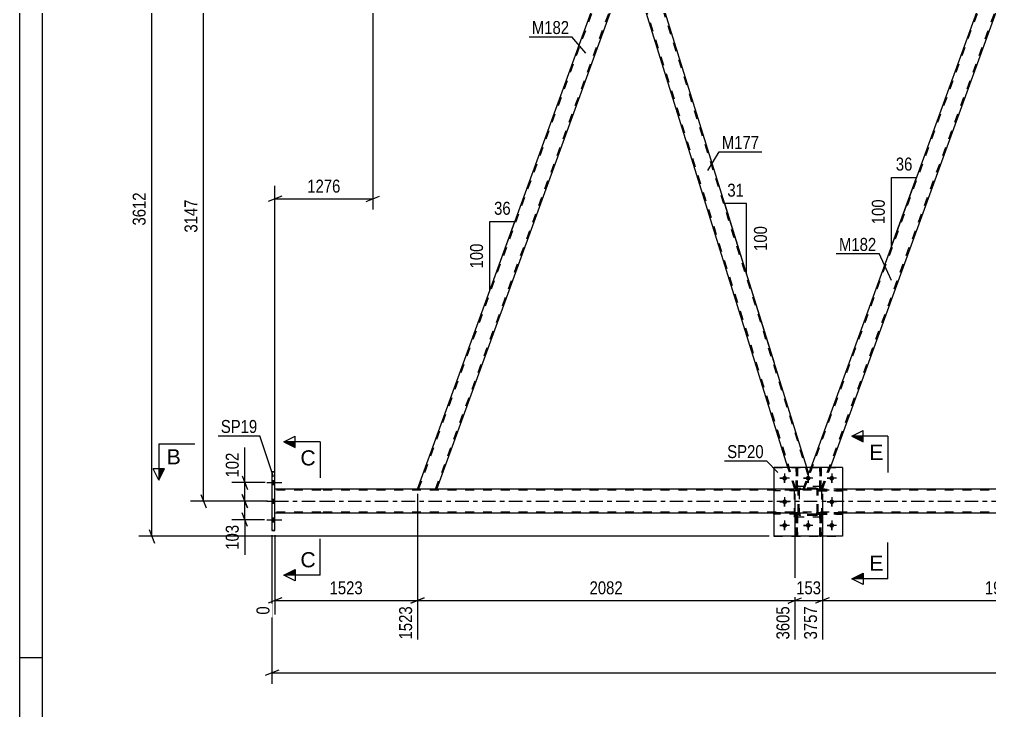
# Model space of a CAD drawing. Header units: millimetres. Extents: x 0 to 841, y 0 to 594.
# Drawn here: x 0 to 214.2, y 286.4 to 438.9 of the extents above; entities that cross this region are included whole.
import ezdxf

# ---------------------------------------------------------------- set-up
doc = ezdxf.new("R2010")
doc.units = ezdxf.units.MM
doc.linetypes.add('DXK_LINE_DOT2', pattern=[3.9198, 1.9599, -1.9599])
doc.linetypes.add('DXK_LINE_DOT3', pattern=[5.9187, 2.979, -0.9799, 0.9799, -0.9799])
doc.styles.add('Arial', font='ARIAL.TTF', dxfattribs={"height": 0.2})
doc.styles.add('Arial Narrow', font='ARIALN.TTF', dxfattribs={"height": 0.2})

# ---------------------------------------------------------------- blocks, each defined once
blk = doc.blocks.new('Unknown-800831068-1133')
at = {"color": 5, "linetype": 'Continuous'}
for p, q in [((0, 594), (0, 0)), ((5, 589), (5, 5)), ((5, 298), (0, 298))]:
    blk.add_line(p, q, dxfattribs=at)
blk = doc.blocks.new('Part-800831068-3340 - 3195')
at = {"color": 7, "linetype": 'DXK_LINE_DOT2'}
for p, q in [((181.73, 335.21), (176.33, 335.21)), ((176.33, 335.21), (176.33, 334.89)), ((176.33, 334.89), (181.73, 334.89)), ((176.93, 334.89), (176.93, 335.21)), ((181.73, 334.89), (181.73, 335.21))]:
    blk.add_line(p, q, dxfattribs=at)
blk = doc.blocks.new('Part-800831068-3231 - 3195')
at = {"color": 2, "linetype": 'Continuous'}
for p, q in [((87.88, 335.22), (132, 456.44)), ((132, 456.44), (135.75, 456.44)), ((136.26, 456.44), (135.75, 456.44)), ((92.14, 335.22), (134.71, 452.19))]:
    blk.add_line(p, q, dxfattribs=at)
at = {"color": 7, "linetype": 'DXK_LINE_DOT2'}
for p, q in [((88.13, 335.22), (132.26, 456.44)), ((91.88, 335.22), (136, 456.44)), ((134.71, 452.19), (136.26, 456.44)), ((92.14, 335.22), (87.88, 335.22))]:
    blk.add_line(p, q, dxfattribs=at)
blk = doc.blocks.new('Part-800831068-3448 - 3195')
at = {"color": 7, "linetype": 'DXK_LINE_DOT2'}
for p, q in [((171.93, 335.21), (166.53, 335.21)), ((166.53, 334.89), (166.53, 335.21)), ((171.93, 334.89), (166.53, 334.89)), ((171.33, 334.89), (171.33, 335.21)), ((171.93, 335.21), (171.93, 334.89))]:
    blk.add_line(p, q, dxfattribs=at)
blk = doc.blocks.new('Part-800831068-3226 - 3195')
at = {"color": 2, "linetype": 'Continuous'}
for p, q in [((136.26, 456.44), (134.71, 452.19)), ((137.57, 456.44), (136.26, 456.44)), ((173.85, 340.05), (137.57, 456.44)), ((169.66, 340.05), (134.71, 452.19))]:
    blk.add_line(p, q, dxfattribs=at)
at = {"color": 7, "linetype": 'DXK_LINE_DOT2'}
for p, q in [((174.14, 338.32), (137.32, 456.44)), ((171.42, 335.22), (134.84, 452.56)), ((171.17, 335.22), (169.66, 340.05)), ((173.01, 335.22), (174.28, 338.69)), ((174.28, 338.69), (173.85, 340.05)), ((171.17, 335.22), (173.01, 335.22))]:
    blk.add_line(p, q, dxfattribs=at)
blk = doc.blocks.new('Part-800831068-3240 - 3195')
at = {"color": 2, "linetype": 'Continuous'}
for p, q in [((66.52, 335.22), (56.4, 335.22)), ((166.53, 335.22), (66.62, 335.22)), ((336.8, 335.22), (181.73, 335.22)), ((66.52, 329.94), (56.4, 329.94)), ((166.53, 329.94), (66.62, 329.94)), ((336.8, 329.94), (181.73, 329.94))]:
    blk.add_line(p, q, dxfattribs=at)
at = {"color": 7, "linetype": 'DXK_LINE_DOT2'}
for p, q in [((56.4, 329.94), (56.4, 335.22)), ((66.52, 334.98), (56.4, 334.98)), ((747.16, 334.98), (66.62, 334.98)), ((181.73, 335.22), (166.53, 335.22)), ((66.52, 330.18), (56.4, 330.18)), ((747.16, 330.18), (66.62, 330.18)), ((181.73, 329.94), (166.53, 329.94))]:
    blk.add_line(p, q, dxfattribs=at)
at = {"color": 7, "linetype": 'DXK_LINE_DOT3'}
for p, q in [((56.4, 332.58), (66.52, 332.58)), ((66.62, 332.58), (747.16, 332.58))]:
    blk.add_line(p, q, dxfattribs=at)
blk = doc.blocks.new('Part-800831068-3366 - 3195')
at = {"color": 7, "linetype": 'DXK_LINE_DOT2'}
for p, q in [((176.68, 335.2), (176.68, 340.05)), ((176.68, 340.05), (177, 340.05)), ((177, 340.05), (177, 335.2)), ((176.68, 335.8), (177, 335.8)), ((177, 335.2), (176.68, 335.2))]:
    blk.add_line(p, q, dxfattribs=at)
blk = doc.blocks.new('Part-800831068-3267 - 3195')
at = {"color": 7, "linetype": 'DXK_LINE_DOT2'}
for p, q in [((177.13, 335.85), (171.13, 335.85)), ((171.13, 329.05), (171.13, 335.85)), ((177.13, 329.05), (177.13, 335.85)), ((177.13, 329.05), (171.13, 329.05))]:
    blk.add_line(p, q, dxfattribs=at)
blk = doc.blocks.new('Part-800831068-3268 - 3195')
at = {"color": 7, "linetype": 'DXK_LINE_DOT2'}
for p, q in [((171.93, 334.97), (171.97, 335.15)), ((171.97, 335.15), (171.93, 334.97)), ((171.93, 329.93), (171.93, 334.97)), ((171.93, 334.97), (171.93, 334.97)), ((171.93, 329.93), (171.93, 334.97)), ((172.17, 334.97), (172.19, 335.06)), ((172.19, 335.06), (172.17, 334.97)), ((172.17, 329.93), (172.17, 334.97)), ((172.17, 334.97), (172.17, 334.97)), ((172.17, 334.97), (172.17, 329.93)), ((172.19, 335.06), (172.24, 335.14)), ((172.24, 335.14), (172.19, 335.06)), ((172.23, 335.41), (172.41, 335.45)), ((172.41, 335.45), (172.23, 335.41)), ((172.32, 335.19), (172.24, 335.14)), ((172.41, 335.21), (172.32, 335.19)), ((175.85, 335.45), (172.41, 335.45)), ((175.85, 335.21), (172.41, 335.21)), ((175.85, 335.45), (176.03, 335.41)), ((176.03, 335.41), (175.85, 335.45)), ((175.94, 335.19), (175.85, 335.21)), ((175.94, 335.19), (176.02, 335.14)), ((176.02, 335.14), (176.07, 335.06)), ((176.07, 335.06), (176.02, 335.14)), ((176.07, 335.06), (176.09, 334.97)), ((176.09, 334.97), (176.07, 335.06)), ((176.09, 329.93), (176.09, 334.97)), ((176.09, 334.97), (176.09, 334.97)), ((176.09, 329.93), (176.09, 334.97)), ((176.29, 335.15), (176.33, 334.97)), ((176.33, 334.97), (176.29, 335.15)), ((176.33, 329.93), (176.33, 334.97)), ((176.33, 334.97), (176.33, 334.97)), ((176.33, 329.93), (176.33, 334.97)), ((171.93, 329.93), (171.93, 329.93)), ((171.97, 329.74), (171.93, 329.93)), ((171.93, 329.93), (171.97, 329.74)), ((172.17, 329.93), (172.17, 329.93)), ((172.19, 329.84), (172.17, 329.93)), ((172.17, 329.93), (172.19, 329.84)), ((172.24, 329.76), (172.19, 329.84)), ((172.19, 329.84), (172.24, 329.76)), ((176.07, 329.84), (176.02, 329.76)), ((176.02, 329.76), (176.07, 329.84)), ((176.09, 329.93), (176.07, 329.84)), ((176.07, 329.84), (176.09, 329.93)), ((176.09, 329.93), (176.09, 329.93)), ((176.33, 329.93), (176.29, 329.74)), ((176.29, 329.74), (176.33, 329.93)), ((176.33, 329.93), (176.33, 329.93)), ((172.41, 329.45), (172.23, 329.48)), ((172.23, 329.48), (172.41, 329.45)), ((172.32, 329.71), (172.24, 329.76)), ((172.41, 329.69), (172.32, 329.71)), ((175.85, 329.69), (172.41, 329.69)), ((175.85, 329.45), (172.41, 329.45)), ((175.94, 329.71), (175.85, 329.69)), ((176.03, 329.48), (175.85, 329.45)), ((175.85, 329.45), (176.03, 329.48)), ((176.02, 329.76), (175.94, 329.71))]:
    blk.add_line(p, q, dxfattribs=at)
at = {"color": 7, "linetype": 'DXK_LINE_DOT3'}
blk.add_line((174.13, 332.45), (174.13, 332.45), dxfattribs=at)
at = {"color": 7, "linetype": 'DXK_LINE_DOT2'}
for centre, start, end in [((172.41, 334.97), 112.5, 157.5), ((172.41, 334.97), 112.5, 157.5), ((175.85, 334.97), 22.5, 67.5), ((175.85, 334.97), 22.5, 67.5), ((172.41, 329.93), 202.5, 247.5), ((172.41, 329.93), 202.5, 247.5), ((175.85, 329.93), 292.5, 337.5), ((175.85, 329.93), 292.5, 337.5)]:
    blk.add_arc(centre, 0.48, start, end, dxfattribs=at)
blk = doc.blocks.new('Bolt-800831068-3454 - 3195')
at = {"linetype": 'Continuous'}
for points in [[(169.45, 337.65, -1), (168.41, 337.65, -1)], [(174.65, 337.65, -1), (173.61, 337.65, -1)], [(179.85, 337.65, -1), (178.81, 337.65, -1)], [(169.45, 332.45, -1), (168.41, 332.45, -1)], [(179.85, 332.45, -1), (178.81, 332.45, -1)], [(169.45, 327.25, -1), (168.41, 327.25, -1)], [(174.65, 327.25, -1), (173.61, 327.25, -1)], [(179.85, 327.25, -1), (178.81, 327.25, -1)]]:
    blk.add_hatch(color=1, dxfattribs=at).paths.add_polyline_path(points)
at = {"color": 1, "linetype": 'Continuous'}
for p, q in [((168.93, 338.69), (168.93, 336.61)), ((174.13, 338.69), (174.13, 336.61)), ((179.33, 338.69), (179.33, 336.61)), ((169.97, 337.65), (167.89, 337.65)), ((175.17, 337.65), (173.09, 337.65)), ((180.37, 337.65), (178.29, 337.65)), ((169.97, 332.45), (167.89, 332.45)), ((168.93, 333.49), (168.93, 331.41)), ((180.37, 332.45), (178.29, 332.45)), ((179.33, 333.49), (179.33, 331.41)), ((168.93, 328.29), (168.93, 326.21)), ((174.13, 328.29), (174.13, 326.21)), ((179.33, 328.29), (179.33, 326.21)), ((169.97, 327.25), (167.89, 327.25)), ((175.17, 327.25), (173.09, 327.25)), ((180.37, 327.25), (178.29, 327.25))]:
    blk.add_line(p, q, dxfattribs=at)
blk = doc.blocks.new('Part-800831068-3276 - 3195')
at = {"color": 7, "linetype": 'DXK_LINE_DOT2'}
for p, q in [((171.8, 329.68), (171.48, 329.68)), ((171.48, 329.68), (171.48, 324.85)), ((171.48, 329.08), (171.8, 329.08)), ((171.8, 324.85), (171.8, 329.68)), ((171.48, 324.85), (171.8, 324.85))]:
    blk.add_line(p, q, dxfattribs=at)
blk = doc.blocks.new('Part-800831068-3277 - 3195')
at = {"color": 7, "linetype": 'DXK_LINE_DOT2'}
for p, q in [((177, 329.68), (176.68, 329.68)), ((176.68, 329.68), (176.68, 324.85)), ((176.68, 329.08), (177, 329.08)), ((177, 324.85), (177, 329.68)), ((176.68, 324.85), (177, 324.85))]:
    blk.add_line(p, q, dxfattribs=at)
blk = doc.blocks.new('Part-800831068-3287 - 3195')
at = {"color": 7, "linetype": 'DXK_LINE_DOT2'}
for p, q in [((166.53, 340.05), (181.73, 340.05)), ((166.53, 340.05), (166.53, 324.85)), ((181.73, 340.05), (181.73, 324.85)), ((166.53, 324.85), (181.73, 324.85))]:
    blk.add_line(p, q, dxfattribs=at)
blk = doc.blocks.new('Part-800831068-3436 - 3195')
at = {"color": 7, "linetype": 'DXK_LINE_DOT2'}
for p, q in [((176.33, 334.89), (176.33, 335.21)), ((176.33, 335.21), (181.73, 335.21)), ((181.73, 334.89), (176.33, 334.89)), ((176.93, 334.89), (176.93, 335.21)), ((181.73, 335.21), (181.73, 334.89))]:
    blk.add_line(p, q, dxfattribs=at)
blk = doc.blocks.new('Part-800831068-3359 - 3195')
at = {"color": 7, "linetype": 'DXK_LINE_DOT2'}
for p, q in [((171.48, 340.05), (171.48, 335.2)), ((171.8, 340.05), (171.48, 340.05)), ((171.8, 335.2), (171.8, 340.05)), ((171.48, 335.8), (171.8, 335.8)), ((171.48, 335.2), (171.8, 335.2))]:
    blk.add_line(p, q, dxfattribs=at)
blk = doc.blocks.new('Part-800831068-3360 - 3195')
at = {"color": 7, "linetype": 'DXK_LINE_DOT2'}
for p, q in [((176.68, 340.05), (176.68, 335.2)), ((177, 340.05), (176.68, 340.05)), ((177, 335.2), (177, 340.05)), ((176.68, 335.8), (177, 335.8)), ((176.68, 335.2), (177, 335.2))]:
    blk.add_line(p, q, dxfattribs=at)
blk = doc.blocks.new('Part-800831068-3369 - 3195')
at = {"color": 7, "linetype": 'DXK_LINE_DOT2'}
for p, q in [((171.48, 324.85), (171.48, 329.68)), ((171.48, 329.68), (171.8, 329.68)), ((171.48, 329.08), (171.8, 329.08)), ((171.8, 329.68), (171.8, 324.85)), ((171.8, 324.85), (171.48, 324.85))]:
    blk.add_line(p, q, dxfattribs=at)
blk = doc.blocks.new('Part-800831068-3372 - 3195')
at = {"color": 7, "linetype": 'DXK_LINE_DOT2'}
for p, q in [((176.68, 324.85), (176.68, 329.68)), ((176.68, 329.68), (177, 329.68)), ((176.68, 329.08), (177, 329.08)), ((177, 329.68), (177, 324.85)), ((177, 324.85), (176.68, 324.85))]:
    blk.add_line(p, q, dxfattribs=at)
blk = doc.blocks.new('Part-800831068-3375 - 3195')
at = {"color": 7, "linetype": 'DXK_LINE_DOT2'}
for p, q in [((181.73, 330.01), (176.33, 330.01)), ((176.33, 330.01), (176.33, 329.69)), ((176.93, 329.69), (176.93, 330.01)), ((181.73, 329.69), (181.73, 330.01)), ((176.33, 329.69), (181.73, 329.69))]:
    blk.add_line(p, q, dxfattribs=at)
blk = doc.blocks.new('Part-800831068-3378 - 3195')
at = {"color": 7, "linetype": 'DXK_LINE_DOT2'}
for p, q in [((171.93, 335.21), (166.53, 335.21)), ((166.53, 335.21), (166.53, 334.89)), ((171.93, 334.89), (166.53, 334.89)), ((171.33, 334.89), (171.33, 335.21)), ((171.93, 334.89), (171.93, 335.21))]:
    blk.add_line(p, q, dxfattribs=at)
blk = doc.blocks.new('Part-800831068-3381 - 3195')
at = {"color": 7, "linetype": 'DXK_LINE_DOT2'}
for p, q in [((171.93, 330.01), (166.53, 330.01)), ((166.53, 330.01), (166.53, 329.69)), ((171.33, 329.69), (171.33, 330.01)), ((171.93, 329.69), (171.93, 330.01)), ((171.93, 329.69), (166.53, 329.69))]:
    blk.add_line(p, q, dxfattribs=at)
blk = doc.blocks.new('Part-800831068-3386 - 3195')
at = {"color": 2, "linetype": 'Continuous'}
for p, q in [((181.73, 340.05), (166.53, 340.05)), ((166.53, 340.05), (166.53, 324.85)), ((181.73, 340.05), (181.73, 324.85)), ((181.73, 324.85), (166.53, 324.85))]:
    blk.add_line(p, q, dxfattribs=at)
blk = doc.blocks.new('Part-800831068-3389 - 3195')
at = {"color": 7, "linetype": 'DXK_LINE_DOT2'}
for p, q in [((171.48, 335.2), (171.48, 340.05)), ((171.48, 340.05), (171.8, 340.05)), ((171.8, 340.05), (171.8, 335.2)), ((171.48, 335.8), (171.8, 335.8)), ((171.8, 335.2), (171.48, 335.2))]:
    blk.add_line(p, q, dxfattribs=at)
blk = doc.blocks.new('Part-800831068-3394 - 3195')
at = {"color": 7, "linetype": 'DXK_LINE_DOT2'}
for p, q in [((173.27, 335.22), (217.39, 456.44)), ((177.01, 335.22), (221.14, 456.44)), ((219.84, 452.19), (221.39, 456.44)), ((173.01, 335.22), (174.77, 340.05)), ((177.27, 335.22), (179.03, 340.05)), ((177.27, 335.22), (173.01, 335.22))]:
    blk.add_line(p, q, dxfattribs=at)
at = {"color": 2, "linetype": 'Continuous'}
for p, q in [((174.77, 340.05), (217.13, 456.44)), ((220.88, 456.44), (217.13, 456.44)), ((221.39, 456.44), (220.88, 456.44)), ((179.03, 340.05), (219.84, 452.19))]:
    blk.add_line(p, q, dxfattribs=at)
blk = doc.blocks.new('Bolt-800831068-3395 - 3195')
at = {"linetype": 'Continuous'}
for points in [[(56.4, 336.24), (56.4, 337.12), (55.76, 337.12), (55.76, 336.24)], [(56.4, 336.24), (56.4, 337.12), (55.76, 337.12), (55.76, 336.24)], [(56.4, 336.24), (56.4, 337.12), (55.76, 337.12), (55.76, 336.24)], [(56.4, 332.14), (56.4, 333.02), (55.76, 333.02), (55.76, 332.14)], [(56.4, 332.14), (56.4, 333.02), (55.76, 333.02), (55.76, 332.14)], [(56.4, 328.04), (56.4, 328.92), (55.76, 328.92), (55.76, 328.04)], [(56.4, 328.04), (56.4, 328.92), (55.76, 328.92), (55.76, 328.04)], [(56.4, 328.04), (56.4, 328.92), (55.76, 328.92), (55.76, 328.04)]]:
    blk.add_hatch(color=1, dxfattribs=at).paths.add_polyline_path(points)
at = {"color": 1, "linetype": 'Continuous'}
for p, q in [((54.6, 336.68), (57.92, 336.68)), ((54.6, 336.68), (57.92, 336.68)), ((54.6, 336.68), (57.92, 336.68)), ((55.76, 337.12), (56.4, 337.12)), ((55.76, 337.12), (56.4, 337.12)), ((55.76, 337.12), (56.4, 337.12)), ((55.76, 336.24), (56.4, 336.24)), ((55.76, 336.24), (56.4, 336.24)), ((55.76, 336.24), (56.4, 336.24)), ((54.6, 332.58), (57.92, 332.58)), ((54.6, 332.58), (57.92, 332.58)), ((55.76, 333.02), (56.4, 333.02)), ((55.76, 333.02), (56.4, 333.02)), ((55.76, 332.14), (56.4, 332.14)), ((55.76, 332.14), (56.4, 332.14)), ((54.6, 328.48), (57.92, 328.48)), ((54.6, 328.48), (57.92, 328.48)), ((54.6, 328.48), (57.92, 328.48)), ((55.76, 328.92), (56.4, 328.92)), ((55.76, 328.92), (56.4, 328.92)), ((55.76, 328.92), (56.4, 328.92)), ((55.76, 328.04), (56.4, 328.04)), ((55.76, 328.04), (56.4, 328.04)), ((55.76, 328.04), (56.4, 328.04))]:
    blk.add_line(p, q, dxfattribs=at)
blk = doc.blocks.new('Part-800831068-3421 - 3195')
at = {"color": 2, "linetype": 'Continuous'}
for p, q in [((55.76, 339.08), (55.76, 339.08)), ((56.4, 339.08), (55.76, 339.08)), ((55.76, 339.08), (55.76, 326.08)), ((56.4, 339.08), (56.4, 339.08)), ((56.4, 326.08), (56.4, 339.08)), ((55.76, 326.08), (55.76, 326.08)), ((55.76, 326.08), (56.4, 326.08)), ((56.4, 326.08), (56.4, 326.08))]:
    blk.add_line(p, q, dxfattribs=at)
at = {"color": 7, "linetype": 'DXK_LINE_DOT2'}
for p, q in [((55.76, 339.08), (56.4, 339.08)), ((56.4, 326.08), (55.76, 326.08))]:
    blk.add_line(p, q, dxfattribs=at)
blk = doc.blocks.new('Part-800831068-3434 - 3195')
at = {"color": 7, "linetype": 'DXK_LINE_DOT2'}
for p, q in [((171.93, 334.97), (171.97, 335.15)), ((171.97, 335.15), (171.93, 334.97)), ((171.93, 329.93), (171.93, 334.97)), ((171.93, 334.97), (171.93, 334.97)), ((171.93, 329.93), (171.93, 334.97)), ((172.17, 334.97), (172.19, 335.06)), ((172.19, 335.06), (172.17, 334.97)), ((172.17, 329.93), (172.17, 334.97)), ((172.17, 334.97), (172.17, 334.97)), ((172.17, 334.97), (172.17, 329.93)), ((172.19, 335.06), (172.24, 335.14)), ((172.24, 335.14), (172.19, 335.06)), ((172.23, 335.41), (172.41, 335.45)), ((172.41, 335.45), (172.23, 335.41)), ((172.24, 335.14), (172.32, 335.19)), ((172.32, 335.19), (172.24, 335.14)), ((172.41, 335.21), (172.32, 335.19)), ((175.85, 335.45), (172.41, 335.45)), ((175.85, 335.21), (172.41, 335.21)), ((175.85, 335.45), (176.03, 335.41)), ((176.03, 335.41), (175.85, 335.45)), ((175.94, 335.19), (175.85, 335.21)), ((175.94, 335.19), (176.02, 335.14)), ((176.02, 335.14), (176.07, 335.06)), ((176.07, 335.06), (176.02, 335.14)), ((176.07, 335.06), (176.09, 334.97)), ((176.09, 334.97), (176.07, 335.06)), ((176.09, 329.93), (176.09, 334.97)), ((176.09, 334.97), (176.09, 334.97)), ((176.09, 329.93), (176.09, 334.97)), ((176.29, 335.15), (176.33, 334.97)), ((176.33, 334.97), (176.29, 335.15)), ((176.33, 329.93), (176.33, 334.97)), ((176.33, 334.97), (176.33, 334.97)), ((176.33, 329.93), (176.33, 334.97)), ((171.93, 329.93), (171.93, 329.93)), ((171.97, 329.74), (171.93, 329.93)), ((171.93, 329.93), (171.97, 329.74)), ((172.17, 329.93), (172.17, 329.93)), ((172.19, 329.84), (172.17, 329.93)), ((172.17, 329.93), (172.19, 329.84)), ((172.24, 329.76), (172.19, 329.84)), ((172.19, 329.84), (172.24, 329.76)), ((176.07, 329.84), (176.02, 329.76)), ((176.02, 329.76), (176.07, 329.84)), ((176.09, 329.93), (176.07, 329.84)), ((176.07, 329.84), (176.09, 329.93)), ((176.09, 329.93), (176.09, 329.93)), ((176.33, 329.93), (176.29, 329.74)), ((176.29, 329.74), (176.33, 329.93)), ((176.33, 329.93), (176.33, 329.93)), ((172.41, 329.45), (172.23, 329.48)), ((172.23, 329.48), (172.41, 329.45)), ((172.32, 329.71), (172.24, 329.76)), ((172.41, 329.69), (172.32, 329.71)), ((175.85, 329.69), (172.41, 329.69)), ((175.85, 329.45), (172.41, 329.45)), ((175.94, 329.71), (175.85, 329.69)), ((176.03, 329.48), (175.85, 329.45)), ((175.85, 329.45), (176.03, 329.48)), ((176.02, 329.76), (175.94, 329.71)), ((175.94, 329.71), (176.02, 329.76))]:
    blk.add_line(p, q, dxfattribs=at)
at = {"color": 7, "linetype": 'DXK_LINE_DOT3'}
blk.add_line((174.13, 332.45), (174.13, 332.45), dxfattribs=at)
at = {"color": 7, "linetype": 'DXK_LINE_DOT2'}
for centre, start, end in [((172.41, 334.97), 112.5, 157.5), ((172.41, 334.97), 112.5, 157.5), ((175.85, 334.97), 22.5, 67.5), ((175.85, 334.97), 22.5, 67.5), ((172.41, 329.93), 202.5, 247.5), ((172.41, 329.93), 202.5, 247.5), ((175.85, 329.93), 292.5, 337.5), ((175.85, 329.93), 292.5, 337.5)]:
    blk.add_arc(centre, 0.48, start, end, dxfattribs=at)
blk = doc.blocks.new('Part-800831068-3435 - 3195')
at = {"color": 7, "linetype": 'DXK_LINE_DOT2'}
for p, q in [((177.13, 335.85), (171.13, 335.85)), ((171.13, 329.05), (171.13, 335.85)), ((177.13, 329.05), (177.13, 335.85)), ((177.13, 329.05), (171.13, 329.05))]:
    blk.add_line(p, q, dxfattribs=at)
blk = doc.blocks.new('Part-800831068-3447 - 3195')
at = {"color": 7, "linetype": 'DXK_LINE_DOT2'}
for p, q in [((176.33, 329.69), (176.33, 330.01)), ((176.33, 330.01), (181.73, 330.01)), ((176.93, 329.69), (176.93, 330.01)), ((181.73, 330.01), (181.73, 329.69)), ((181.73, 329.69), (176.33, 329.69))]:
    blk.add_line(p, q, dxfattribs=at)
blk = doc.blocks.new('Part-800831068-3449 - 3195')
at = {"color": 7, "linetype": 'DXK_LINE_DOT2'}
for p, q in [((171.93, 330.01), (166.53, 330.01)), ((166.53, 329.69), (166.53, 330.01)), ((171.33, 329.69), (171.33, 330.01)), ((171.93, 330.01), (171.93, 329.69)), ((171.93, 329.69), (166.53, 329.69))]:
    blk.add_line(p, q, dxfattribs=at)
blk = doc.blocks.new('Bolt-800831068-3455 - 3195')
at = {"color": 1, "linetype": 'Continuous'}
for p, q in [((168.93, 338.69), (168.93, 337.99)), ((174.13, 338.69), (174.13, 337.99)), ((179.33, 338.69), (179.33, 337.99)), ((167.89, 337.65), (168.58, 337.65)), ((168.93, 336.61), (168.93, 337.3)), ((169.97, 337.65), (169.28, 337.65)), ((173.09, 337.65), (173.78, 337.65)), ((174.13, 336.61), (174.13, 337.3)), ((175.17, 337.65), (174.48, 337.65)), ((178.29, 337.65), (178.98, 337.65)), ((179.33, 336.61), (179.33, 337.3)), ((180.37, 337.65), (179.68, 337.65)), ((167.89, 332.45), (168.58, 332.45)), ((168.93, 333.49), (168.93, 332.79)), ((168.93, 331.41), (168.93, 332.1)), ((169.97, 332.45), (169.28, 332.45)), ((178.29, 332.45), (178.98, 332.45)), ((179.33, 333.49), (179.33, 332.79)), ((179.33, 331.41), (179.33, 332.1)), ((180.37, 332.45), (179.68, 332.45)), ((168.93, 328.29), (168.93, 327.59)), ((174.13, 328.29), (174.13, 327.59)), ((179.33, 328.29), (179.33, 327.59)), ((167.89, 327.25), (168.58, 327.25)), ((168.93, 326.21), (168.93, 326.9)), ((169.97, 327.25), (169.28, 327.25)), ((173.09, 327.25), (173.78, 327.25)), ((174.13, 326.21), (174.13, 326.9)), ((175.17, 327.25), (174.48, 327.25)), ((178.29, 327.25), (178.98, 327.25)), ((179.33, 326.21), (179.33, 326.9)), ((180.37, 327.25), (179.68, 327.25))]:
    blk.add_line(p, q, dxfattribs=at)
blk = doc.blocks.new('AngleDimension-800831068-13191 - 3195')
at = {"color": 7, "linetype": 'Continuous'}
for p, q in [((103.84, 394.31), (109.39, 394.31)), ((103.84, 379.09), (109.39, 394.31)), ((103.84, 379.09), (103.84, 394.31)), ((106.71, 386.97), (109.39, 394.31))]:
    blk.add_line(p, q, dxfattribs=at)
at = {"color": 0}
for points in [[(109.04, 395.21), (109.04, 399.41), (104.19, 399.41), (104.19, 395.21)], [(102.94, 390.04), (98.74, 390.04), (98.74, 383.36), (102.94, 383.36)]]:
    blk.add_wipeout(points, dxfattribs=at)
at = {"color": 3, "style": 'Arial Narrow'}
blk.add_text('36', height=2.863, dxfattribs=at).set_placement((104.79, 395.81))
blk.add_text('100', height=2.863, rotation=90.0002, dxfattribs=at).set_placement((102.34, 383.96))
blk = doc.blocks.new('StraightDimension-800831068-3975 - 3195')
at = {"color": 7, "linetype": 'Continuous'}
for p, q in [((87.88, 334.22), (87.88, 302.07)), ((171.17, 334.22), (171.17, 302.07)), ((89.38, 311.28), (86.38, 310.08)), ((87.88, 310.68), (171.17, 310.68)), ((169.67, 310.08), (172.67, 311.28))]:
    blk.add_line(p, q, dxfattribs=at)
at = {"color": 0}
blk.add_wipeout([(133.78, 311.43), (133.78, 315.63), (125.27, 315.63), (125.27, 311.43)], dxfattribs=at)
at = {"color": 0, "linetype": 'Continuous'}
blk.add_wipeout([(170.57, 309.98), (166.37, 309.98), (166.37, 301.47), (170.57, 301.47)], dxfattribs=at)
at = {"color": 3, "style": 'Arial Narrow'}
blk.add_text('2082', height=2.863, dxfattribs=at).set_placement((125.87, 312.03))
at = {"color": 3, "linetype": 'Continuous', "style": 'Arial Narrow'}
blk.add_text('3605', height=2.863, rotation=90.0002, dxfattribs=at).set_placement((169.97, 302.07))
blk = doc.blocks.new('StraightDimension-800831068-4296 - 3195')
at = {"color": 7, "linetype": 'Continuous'}
for p, q in [((76.38, 458.44), (37.8, 458.44)), ((41.25, 456.94), (40.05, 459.94)), ((40.65, 332.58), (40.65, 458.44)), ((54.76, 332.58), (37.8, 332.58)), ((40.05, 334.08), (41.25, 331.08))]:
    blk.add_line(p, q, dxfattribs=at)
at = {"color": 0}
blk.add_wipeout([(39.9, 399.77), (35.7, 399.77), (35.7, 391.26), (39.9, 391.26)], dxfattribs=at)
at = {"color": 3, "style": 'Arial Narrow'}
blk.add_text('3147', height=2.863, rotation=90.0002, dxfattribs=at).set_placement((39.3, 391.86))
blk = doc.blocks.new('AngleDimension-800831068-3922 - 3195')
at = {"color": 7, "linetype": 'Continuous'}
for p, q in [((160.52, 398.3), (155.7, 398.3)), ((160.52, 382.83), (155.7, 398.3)), ((160.52, 382.83), (160.52, 398.3)), ((166.69, 363.04), (160.52, 382.83))]:
    blk.add_line(p, q, dxfattribs=at)
at = {"color": 0}
for points in [[(160.54, 399.2), (160.54, 403.4), (155.68, 403.4), (155.68, 399.2)], [(165.62, 393.91), (161.42, 393.91), (161.42, 387.22), (165.62, 387.22)]]:
    blk.add_wipeout(points, dxfattribs=at)
at = {"color": 3, "style": 'Arial Narrow'}
blk.add_text('31', height=2.863, dxfattribs=at).set_placement((156.28, 399.8))
blk.add_text('100', height=2.863, rotation=90.0002, dxfattribs=at).set_placement((165.02, 387.82))
blk = doc.blocks.new('StraightDimension-800831068-3964 - 3195')
at = {"color": 7, "linetype": 'Continuous'}
for p, q in [((55.76, 325.08), (55.76, 292.3)), ((57.26, 295.3), (54.26, 294.1)), ((55.76, 294.7), (793.38, 294.7))]:
    blk.add_line(p, q, dxfattribs=at)
blk = doc.blocks.new('StraightDimension-800831068-3992 - 3195')
at = {"color": 7, "linetype": 'Continuous'}
for p, q in [((171.17, 334.22), (171.17, 302.07)), ((177.27, 334.22), (177.27, 302.07)), ((169.67, 310.08), (172.67, 311.28)), ((171.17, 310.68), (177.27, 310.68)), ((178.77, 311.28), (175.77, 310.08))]:
    blk.add_line(p, q, dxfattribs=at)
at = {"color": 0}
blk.add_wipeout([(177.56, 311.43), (177.56, 315.63), (170.88, 315.63), (170.88, 311.43)], dxfattribs=at)
at = {"color": 0, "linetype": 'Continuous'}
blk.add_wipeout([(176.67, 309.98), (172.47, 309.98), (172.47, 301.47), (176.67, 301.47)], dxfattribs=at)
at = {"color": 3, "style": 'Arial Narrow'}
blk.add_text('153', height=2.863, dxfattribs=at).set_placement((171.48, 312.03))
at = {"color": 3, "linetype": 'Continuous', "style": 'Arial Narrow'}
blk.add_text('3757', height=2.863, rotation=90.0002, dxfattribs=at).set_placement((176.07, 302.07))
blk = doc.blocks.new('StraightDimension-800831068-4011 - 3195')
at = {"color": 7, "linetype": 'Continuous'}
for p, q in [((177.27, 334.22), (177.27, 302.07)), ((256.3, 334.22), (256.3, 302.07)), ((178.77, 311.28), (175.77, 310.08)), ((177.27, 310.68), (256.3, 310.68)), ((254.8, 310.08), (257.8, 311.28))]:
    blk.add_line(p, q, dxfattribs=at)
at = {"color": 0}
blk.add_wipeout([(221.04, 311.43), (221.04, 315.63), (212.53, 315.63), (212.53, 311.43)], dxfattribs=at)
at = {"color": 0, "linetype": 'Continuous'}
blk.add_wipeout([(255.7, 309.98), (251.5, 309.98), (251.5, 301.47), (255.7, 301.47)], dxfattribs=at)
at = {"color": 3, "style": 'Arial Narrow'}
blk.add_text('1976', height=2.863, dxfattribs=at).set_placement((213.13, 312.03))
at = {"color": 3, "linetype": 'Continuous', "style": 'Arial Narrow'}
blk.add_text('5733', height=2.863, rotation=90.0002, dxfattribs=at).set_placement((255.1, 302.07))
blk = doc.blocks.new('StraightDimension-800831068-4251 - 3195')
at = {"color": 7, "linetype": 'Continuous'}
for p, q in [((87.88, 334.22), (87.88, 302.07)), ((56.4, 325.08), (56.4, 307.55)), ((57.9, 311.28), (54.9, 310.08)), ((56.4, 310.68), (87.88, 310.68)), ((86.38, 310.08), (89.38, 311.28))]:
    blk.add_line(p, q, dxfattribs=at)
at = {"color": 0}
blk.add_wipeout([(76.39, 311.43), (76.39, 315.63), (67.88, 315.63), (67.88, 311.43)], dxfattribs=at)
at = {"color": 0, "linetype": 'Continuous'}
for points in [[(55.8, 309.98), (51.6, 309.98), (51.6, 306.95), (55.8, 306.95)], [(87.28, 309.98), (83.08, 309.98), (83.08, 301.47), (87.28, 301.47)]]:
    blk.add_wipeout(points, dxfattribs=at)
at = {"color": 3, "style": 'Arial Narrow'}
blk.add_text('1523', height=2.863, dxfattribs=at).set_placement((68.48, 312.03))
at = {"color": 3, "linetype": 'Continuous', "style": 'Arial Narrow'}
for s, height, p in [('0', 2.86, (55.2, 307.55)), ('1523', 2.863, (86.68, 302.07))]:
    blk.add_text(s, height=height, rotation=90.0002, dxfattribs=at).set_placement(p)
blk = doc.blocks.new('StraightDimension-800831068-4315 - 3195')
at = {"color": 7, "linetype": 'Continuous'}
for p, q in [((78.02, 455.44), (78.02, 396.94)), ((56.4, 336.22), (56.4, 402.19)), ((57.9, 399.94), (54.9, 398.74)), ((56.4, 399.34), (78.02, 399.34)), ((76.52, 398.74), (79.52, 399.94))]:
    blk.add_line(p, q, dxfattribs=at)
at = {"color": 0}
blk.add_wipeout([(71.46, 400.09), (71.46, 404.29), (62.95, 404.29), (62.95, 400.09)], dxfattribs=at)
at = {"color": 3, "style": 'Arial Narrow'}
blk.add_text('1276', height=2.863, dxfattribs=at).set_placement((63.55, 400.69))
blk = doc.blocks.new('StraightDimension-800831068-10467 - 3195')
at = {"color": 7, "linetype": 'Continuous'}
for p, q in [((54.28, 336.68), (46.91, 336.68)), ((49.16, 338.18), (50.36, 335.18)), ((49.76, 332.58), (49.76, 336.68)), ((54.28, 332.58), (46.91, 332.58)), ((50.36, 331.08), (49.16, 334.08))]:
    blk.add_line(p, q, dxfattribs=at)
at = {"color": 0}
blk.add_wipeout([(49.01, 343.89), (44.81, 343.89), (44.81, 337.21), (49.01, 337.21)], dxfattribs=at)
at = {"color": 7, "linetype": 'Continuous'}
blk.add_line((49.76, 336.68), (49.76, 344.42), dxfattribs=at)
blk.add_line((49.76, 336.68), (49.76, 344.42), dxfattribs=at)
at = {"color": 3, "style": 'Arial Narrow'}
blk.add_text('102', height=2.863, rotation=90.0002, dxfattribs=at).set_placement((48.41, 337.81))
blk = doc.blocks.new('StraightDimension-800831068-10468 - 3195')
at = {"color": 7, "linetype": 'Continuous'}
for p, q in [((54.28, 332.58), (46.91, 332.58)), ((49.16, 334.08), (50.36, 331.08)), ((49.76, 328.48), (49.76, 332.58)), ((50.36, 326.98), (49.16, 329.98)), ((54.13, 328.48), (46.91, 328.48))]:
    blk.add_line(p, q, dxfattribs=at)
at = {"color": 0}
blk.add_wipeout([(49.01, 327.96), (44.81, 327.96), (44.81, 321.27), (49.01, 321.27)], dxfattribs=at)
at = {"color": 7, "linetype": 'Continuous'}
blk.add_line((49.76, 328.48), (49.76, 320.75), dxfattribs=at)
blk.add_line((49.76, 328.48), (49.76, 320.75), dxfattribs=at)
at = {"color": 3, "style": 'Arial Narrow'}
blk.add_text('103', height=2.863, rotation=90.0002, dxfattribs=at).set_placement((48.41, 321.87))
blk = doc.blocks.new('StraightDimension-800831068-10537 - 3195')
at = {"color": 7, "linetype": 'Continuous'}
for p, q in [((79.37, 469.31), (26.37, 469.31)), ((29.82, 467.81), (28.62, 470.81)), ((29.22, 324.85), (29.22, 469.31)), ((28.62, 326.35), (29.82, 323.35)), ((165.53, 324.85), (26.37, 324.85))]:
    blk.add_line(p, q, dxfattribs=at)
at = {"color": 0}
blk.add_wipeout([(28.47, 401.34), (24.27, 401.34), (24.27, 392.82), (28.47, 392.82)], dxfattribs=at)
at = {"color": 3, "style": 'Arial Narrow'}
blk.add_text('3612', height=2.863, rotation=90.0002, dxfattribs=at).set_placement((27.87, 393.42))
blk = doc.blocks.new('AngleDimension-800831068-13205 - 3195')
at = {"color": 7, "linetype": 'Continuous'}
for p, q in [((192.53, 404.06), (198.07, 404.06)), ((192.53, 388.84), (198.07, 404.06)), ((192.53, 388.84), (192.53, 404.06)), ((194.55, 394.39), (198.07, 404.06))]:
    blk.add_line(p, q, dxfattribs=at)
at = {"color": 0}
for points in [[(197.73, 404.96), (197.73, 409.16), (192.87, 409.16), (192.87, 404.96)], [(191.63, 399.79), (187.43, 399.79), (187.43, 393.11), (191.63, 393.11)]]:
    blk.add_wipeout(points, dxfattribs=at)
at = {"color": 3, "style": 'Arial Narrow'}
blk.add_text('36', height=2.863, dxfattribs=at).set_placement((193.47, 405.56))
blk.add_text('100', height=2.863, rotation=90.0002, dxfattribs=at).set_placement((191.03, 393.71))
blk = doc.blocks.new('Mark-800831068-3227 - 3195')
at = {"color": 0}
blk.add_wipeout([(121.35, 435.7), (121.35, 438.7), (113.13, 438.7), (113.13, 435.7)], dxfattribs=at)
blk.add_wipeout([(121.35, 435.7), (121.35, 438.7), (113.13, 438.7), (113.13, 435.7)], dxfattribs=at)
at = {"color": 30, "linetype": 'Continuous'}
for p in [(112.53, 435.1), (125.05, 431.5)]:
    blk.add_line(p, (121.95, 435.1), dxfattribs=at)
at = {"color": 3, "style": 'Arial Narrow'}
blk.add_text('M182', height=2.863, dxfattribs=at).set_placement((113.13, 435.7))
blk = doc.blocks.new('Mark-800831068-3222 - 3195')
at = {"color": 0}
blk.add_wipeout([(163.28, 410.32), (163.28, 413.32), (155.06, 413.32), (155.06, 410.32)], dxfattribs=at)
blk.add_wipeout([(163.28, 410.32), (163.28, 413.32), (155.06, 413.32), (155.06, 410.32)], dxfattribs=at)
at = {"color": 30, "linetype": 'Continuous'}
for p, q in [((151.94, 405.59), (154.46, 409.72)), ((154.46, 409.72), (163.88, 409.72))]:
    blk.add_line(p, q, dxfattribs=at)
at = {"color": 3, "style": 'Arial Narrow'}
blk.add_text('M177', height=2.863, dxfattribs=at).set_placement((155.06, 410.32))
blk = doc.blocks.new('Mark-800831068-3382 - 3195')
at = {"color": 0}
blk.add_wipeout([(164.3, 342.1), (164.3, 345.1), (156.26, 345.1), (156.26, 342.1)], dxfattribs=at)
blk.add_wipeout([(164.3, 342.1), (164.3, 345.1), (156.26, 345.1), (156.26, 342.1)], dxfattribs=at)
at = {"color": 30, "linetype": 'Continuous'}
for p in [(155.66, 341.5), (167.41, 338.92)]:
    blk.add_line(p, (164.9, 341.5), dxfattribs=at)
at = {"color": 3, "style": 'Arial Narrow'}
blk.add_text('SP20', height=2.863, dxfattribs=at).set_placement((156.26, 342.1))
blk = doc.blocks.new('Mark-800831068-3390 - 3195')
at = {"color": 0}
blk.add_wipeout([(189.16, 387.82), (189.16, 390.82), (180.93, 390.82), (180.93, 387.82)], dxfattribs=at)
blk.add_wipeout([(189.16, 387.82), (189.16, 390.82), (180.93, 390.82), (180.93, 387.82)], dxfattribs=at)
at = {"color": 30, "linetype": 'Continuous'}
for p in [(180.33, 387.22), (192.52, 381.3)]:
    blk.add_line(p, (189.76, 387.22), dxfattribs=at)
at = {"color": 3, "style": 'Arial Narrow'}
blk.add_text('M182', height=2.863, dxfattribs=at).set_placement((180.93, 387.82))
blk = doc.blocks.new('Mark-800831068-3417 - 3195')
at = {"color": 0}
blk.add_wipeout([(52.51, 347.64), (52.51, 350.64), (44.47, 350.64), (44.47, 347.64)], dxfattribs=at)
blk.add_wipeout([(52.51, 347.64), (52.51, 350.64), (44.47, 350.64), (44.47, 347.64)], dxfattribs=at)
at = {"color": 30, "linetype": 'Continuous'}
for p in [(43.87, 347.04), (56.11, 337.95)]:
    blk.add_line(p, (53.11, 347.04), dxfattribs=at)
at = {"color": 3, "style": 'Arial Narrow'}
blk.add_text('SP19', height=2.863, dxfattribs=at).set_placement((44.47, 347.64))
blk = doc.blocks.new('SectionMark-800831068-4404 - 3195')
at = {"linetype": 'Continuous'}
for points in [[(60.9, 345.72), (60.9, 344.47), (58.4, 345.72)], [(60.9, 317.49), (60.9, 316.24), (58.4, 316.24)]]:
    blk.add_hatch(color=6, dxfattribs=at).paths.add_polyline_path(points)
at = {"color": 6, "linetype": 'Continuous'}
for p, q in [((58.4, 345.72), (60.9, 346.97)), ((60.9, 344.47), (60.9, 346.97)), ((66.4, 345.72), (58.4, 345.72)), ((58.4, 345.72), (60.9, 344.47)), ((58.4, 316.24), (60.9, 317.49)), ((60.9, 317.49), (60.9, 314.99)), ((66.4, 316.24), (58.4, 316.24)), ((60.9, 314.99), (58.4, 316.24))]:
    blk.add_line(p, q, dxfattribs=at)
at = {"color": 0, "linetype": 'Continuous'}
for points in [[(65.4, 340.47), (65.4, 343.97), (62.03, 343.97), (62.03, 340.47)], [(65.4, 317.99), (65.4, 321.49), (62.03, 321.49), (62.03, 317.99)]]:
    blk.add_wipeout(points, dxfattribs=at)
at = {"color": 6, "linetype": 'Continuous'}
for p, q in [((66.4, 345.72), (66.4, 337.72)), ((66.4, 316.24), (66.4, 324.24))]:
    blk.add_line(p, q, dxfattribs=at)
at = {"color": 3, "linetype": 'Continuous', "style": 'Arial'}
for p in [(62.03, 340.47), (62.03, 317.99)]:
    blk.add_text('C', height=3.34, dxfattribs=at).set_placement(p)
blk = doc.blocks.new('SectionMark-800831068-4406 - 3195')
at = {"color": 6, "linetype": 'Continuous'}
for p, q in [((30.76, 345.22), (30.76, 337.22)), ((30.76, 337.22), (29.51, 339.72))]:
    blk.add_line(p, q, dxfattribs=at)
at = {"color": 0, "linetype": 'Continuous'}
blk.add_wipeout([(35.62, 340.72), (35.62, 344.22), (32.51, 344.22), (32.51, 340.72)], dxfattribs=at)
at = {"linetype": 'Continuous'}
blk.add_hatch(color=6, dxfattribs=at).paths.add_polyline_path([(30.76, 339.72), (32.01, 339.72), (30.76, 337.22)])
at = {"color": 6, "linetype": 'Continuous'}
for p, q in [((30.76, 345.22), (38.76, 345.22)), ((32.01, 339.72), (29.51, 339.72)), ((30.76, 337.22), (32.01, 339.72))]:
    blk.add_line(p, q, dxfattribs=at)
at = {"color": 3, "linetype": 'Continuous', "style": 'Arial'}
blk.add_text('B', height=3.34, dxfattribs=at).set_placement((32.51, 340.72))
blk = doc.blocks.new('SectionMark-800831068-12654 - 3195')
at = {"linetype": 'Continuous'}
for points in [[(186.23, 346.95), (186.23, 345.7), (183.73, 346.95)], [(186.23, 316.73), (186.23, 315.48), (183.73, 315.48)]]:
    blk.add_hatch(color=6, dxfattribs=at).paths.add_polyline_path(points)
at = {"color": 6, "linetype": 'Continuous'}
for p, q in [((183.73, 346.95), (186.23, 348.2)), ((186.23, 345.7), (186.23, 348.2)), ((191.73, 346.95), (183.73, 346.95)), ((183.73, 346.95), (186.23, 345.7)), ((183.73, 315.48), (186.23, 316.73)), ((191.73, 315.48), (183.73, 315.48)), ((186.23, 314.23), (183.73, 315.48)), ((186.23, 316.73), (186.23, 314.23))]:
    blk.add_line(p, q, dxfattribs=at)
at = {"color": 0, "linetype": 'Continuous'}
for points in [[(190.73, 341.7), (190.73, 345.2), (187.62, 345.2), (187.62, 341.7)], [(190.73, 317.23), (190.73, 320.73), (187.62, 320.73), (187.62, 317.23)]]:
    blk.add_wipeout(points, dxfattribs=at)
at = {"color": 6, "linetype": 'Continuous'}
for p, q in [((191.73, 346.95), (191.73, 338.95)), ((191.73, 315.48), (191.73, 323.48))]:
    blk.add_line(p, q, dxfattribs=at)
at = {"color": 3, "linetype": 'Continuous', "style": 'Arial'}
for p in [(187.62, 341.7), (187.62, 317.23)]:
    blk.add_text('E', height=3.34, dxfattribs=at).set_placement(p)

msp = doc.modelspace()

# ---------------------------------------------------------------- block references
for name in ['Unknown-800831068-1133', 'Part-800831068-3231 - 3195', 'Part-800831068-3226 - 3195', 'Part-800831068-3394 - 3195', 'Part-800831068-3421 - 3195', 'Part-800831068-3287 - 3195', 'Part-800831068-3386 - 3195', 'Bolt-800831068-3454 - 3195', 'Bolt-800831068-3455 - 3195', 'Part-800831068-3359 - 3195', 'Part-800831068-3389 - 3195', 'Part-800831068-3366 - 3195', 'Part-800831068-3360 - 3195', 'Bolt-800831068-3395 - 3195', 'Part-800831068-3240 - 3195', 'Part-800831068-3448 - 3195', 'Part-800831068-3378 - 3195', 'Part-800831068-3267 - 3195', 'Part-800831068-3435 - 3195', 'Part-800831068-3268 - 3195', 'Part-800831068-3434 - 3195', 'Part-800831068-3340 - 3195', 'Part-800831068-3436 - 3195', 'Part-800831068-3381 - 3195', 'Part-800831068-3449 - 3195', 'Part-800831068-3375 - 3195', 'Part-800831068-3447 - 3195', 'Part-800831068-3276 - 3195', 'Part-800831068-3369 - 3195', 'Part-800831068-3277 - 3195', 'Part-800831068-3372 - 3195']:
    msp.add_blockref(name, (0, 0))

# ---------------------------------------------------------------- next in the draw order: block references
for name in ['StraightDimension-800831068-4296 - 3195', 'AngleDimension-800831068-3922 - 3195', 'AngleDimension-800831068-13191 - 3195', 'StraightDimension-800831068-3975 - 3195']:
    msp.add_blockref(name, (0, 0))

# ---------------------------------------------------------------- next in the draw order: block references
msp.add_blockref('StraightDimension-800831068-3964 - 3195', (0, 0))

# ---------------------------------------------------------------- next in the draw order: block references
for name in ['StraightDimension-800831068-4315 - 3195', 'AngleDimension-800831068-13205 - 3195', 'StraightDimension-800831068-4251 - 3195', 'StraightDimension-800831068-3992 - 3195']:
    msp.add_blockref(name, (0, 0))

# ---------------------------------------------------------------- next in the draw order: block references
for name in ['Mark-800831068-3390 - 3195', 'StraightDimension-800831068-10467 - 3195', 'StraightDimension-800831068-4011 - 3195']:
    msp.add_blockref(name, (0, 0))

# ---------------------------------------------------------------- next in the draw order: block references
msp.add_blockref('StraightDimension-800831068-10468 - 3195', (0, 0))

# ---------------------------------------------------------------- next in the draw order: block references
msp.add_blockref('StraightDimension-800831068-10537 - 3195', (0, 0))

# ---------------------------------------------------------------- next in the draw order: block references
for name in ['Mark-800831068-3227 - 3195', 'Mark-800831068-3222 - 3195', 'Mark-800831068-3417 - 3195', 'SectionMark-800831068-4404 - 3195', 'Mark-800831068-3382 - 3195']:
    msp.add_blockref(name, (0, 0))

# ---------------------------------------------------------------- next in the draw order: block references
msp.add_blockref('SectionMark-800831068-4406 - 3195', (0, 0))

# ---------------------------------------------------------------- next in the draw order: block references
msp.add_blockref('SectionMark-800831068-12654 - 3195', (0, 0))

doc.saveas('drawing.dxf')
